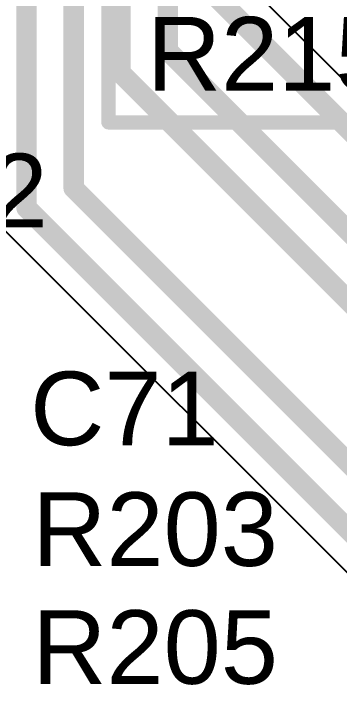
# Model space of a CAD drawing. Header units: inches. Extents: x -11 to 5379, y 0 to 5429.
# Drawn here: x 116.43 to 120.47, y 21.03 to 29.62 of the extents above; entities that cross this region are included whole.
import ezdxf

# ---------------------------------------------------------------- set-up
doc = ezdxf.new("R2010")
doc.units = ezdxf.units.IN
doc.layers.add('Bottom Layer', color=5, linetype='Continuous')
doc.layers.add('Top Overlay', color=2, linetype='Continuous')
doc.styles.add('Arial', font='', dxfattribs={"height": 0.2})
doc.styles.get('Arial').set_extended_font_data('Arial')

msp = doc.modelspace()

# ---------------------------------------------------------------- linework, layer by layer
at = {"layer": 'Bottom Layer'}
for p, q in [((122.5007, 26.8242), (119.3191, 30.0059)), ((116.3092, 26.9382), (122.2135, 21.034))]:
    msp.add_line(p, q, dxfattribs=at)
for points in [[(116.5839, 27.2129, 0.254, 0.254, 0), (116.5839, 67.873, 0.254, 0.254, 0)], [(117.1696, 27.458, 0.254, 0.254, 0), (117.1696, 67.6166, 0.254, 0.254, 0)], [(117.7513, 28.8897, 0.254, 0.254, 0), (117.7513, 67.3955, 0.254, 0.254, 0)], [(118.338, 29.1677, 0.254, 0.254, 0), (118.338, 67.1258, 0.254, 0.254, 0)], [(118.9306, 29.845, 0.254, 0.254, 0), (122.3398, 26.4358, 0.254, 0.254, 0)], [(118.338, 29.1677, 0.254, 0.254, 0), (123.7638, 23.7419, 0.254, 0.254, 0)], [(117.7513, 28.8897, 0.254, 0.254, 0), (123.6401, 23.0009, 0.254, 0.254, 0)], [(117.1696, 27.458, 0.254, 0.254, 0), (122.3518, 22.2758, 0.254, 0.254, 0)], [(116.5839, 27.2129, 0.254, 0.254, 0), (122.4881, 21.3087, 0.254, 0.254, 0)]]:
    msp.add_lwpolyline(points, format="xyseb", dxfattribs=at)
for points in [[(118.2745, 29.1677, 0.127, 0.127, 1), (118.4015, 29.1677, 0.127, 0.127, 1)], [(118.2745, 29.1677, 0.127, 0.127, 1), (118.4015, 29.1677, 0.127, 0.127, 1)], [(117.6878, 28.8897, 0.127, 0.127, 1), (117.8148, 28.8897, 0.127, 0.127, 1)], [(117.6878, 28.8897, 0.127, 0.127, 1), (117.8148, 28.8897, 0.127, 0.127, 1)], [(117.1061, 27.458, 0.127, 0.127, 1), (117.2331, 27.458, 0.127, 0.127, 1)], [(117.1061, 27.458, 0.127, 0.127, 1), (117.2331, 27.458, 0.127, 0.127, 1)], [(116.5204, 27.2129, 0.127, 0.127, 1), (116.6474, 27.2129, 0.127, 0.127, 1)], [(116.5204, 27.2129, 0.127, 0.127, 1), (116.6474, 27.2129, 0.127, 0.127, 1)]]:
    msp.add_lwpolyline(points, format="xyseb", close=True, dxfattribs=at)
at = {"layer": 'Top Overlay'}
for points in [[(117.602, 28.2756, 0.1778, 0.1778, 0), (117.602, 33.02, 0.1778, 0.1778, 0)], [(117.602, 28.2756, 0.1778, 0.1778, 0), (121.666, 28.2756, 0.1778, 0.1778, 0)]]:
    msp.add_lwpolyline(points, format="xyseb", dxfattribs=at)
msp.add_lwpolyline([(117.5576, 28.2756, 0.0889, 0.0889, 1), (117.6465, 28.2756, 0.0889, 0.0889, 1)], format="xyseb", close=True, dxfattribs=at)
msp.add_lwpolyline([(117.5576, 28.2756, 0.0889, 0.0889, 1), (117.6465, 28.2756, 0.0889, 0.0889, 1)], format="xyseb", close=True, dxfattribs=at)

# ---------------------------------------------------------------- texts
at = {"layer": 'Top Overlay', "style": 'Arial'}
for s, p in [('R215', (118.078, 28.6712)), ('C72', (114.5034, 26.9725)), ('C71', (116.6286, 24.2642)), ('R203', (116.6542, 22.7642)), ('R205', (116.6542, 21.299))]:
    msp.add_text(s, height=0.9144, dxfattribs=at).set_placement(p)

doc.saveas('drawing.dxf')
